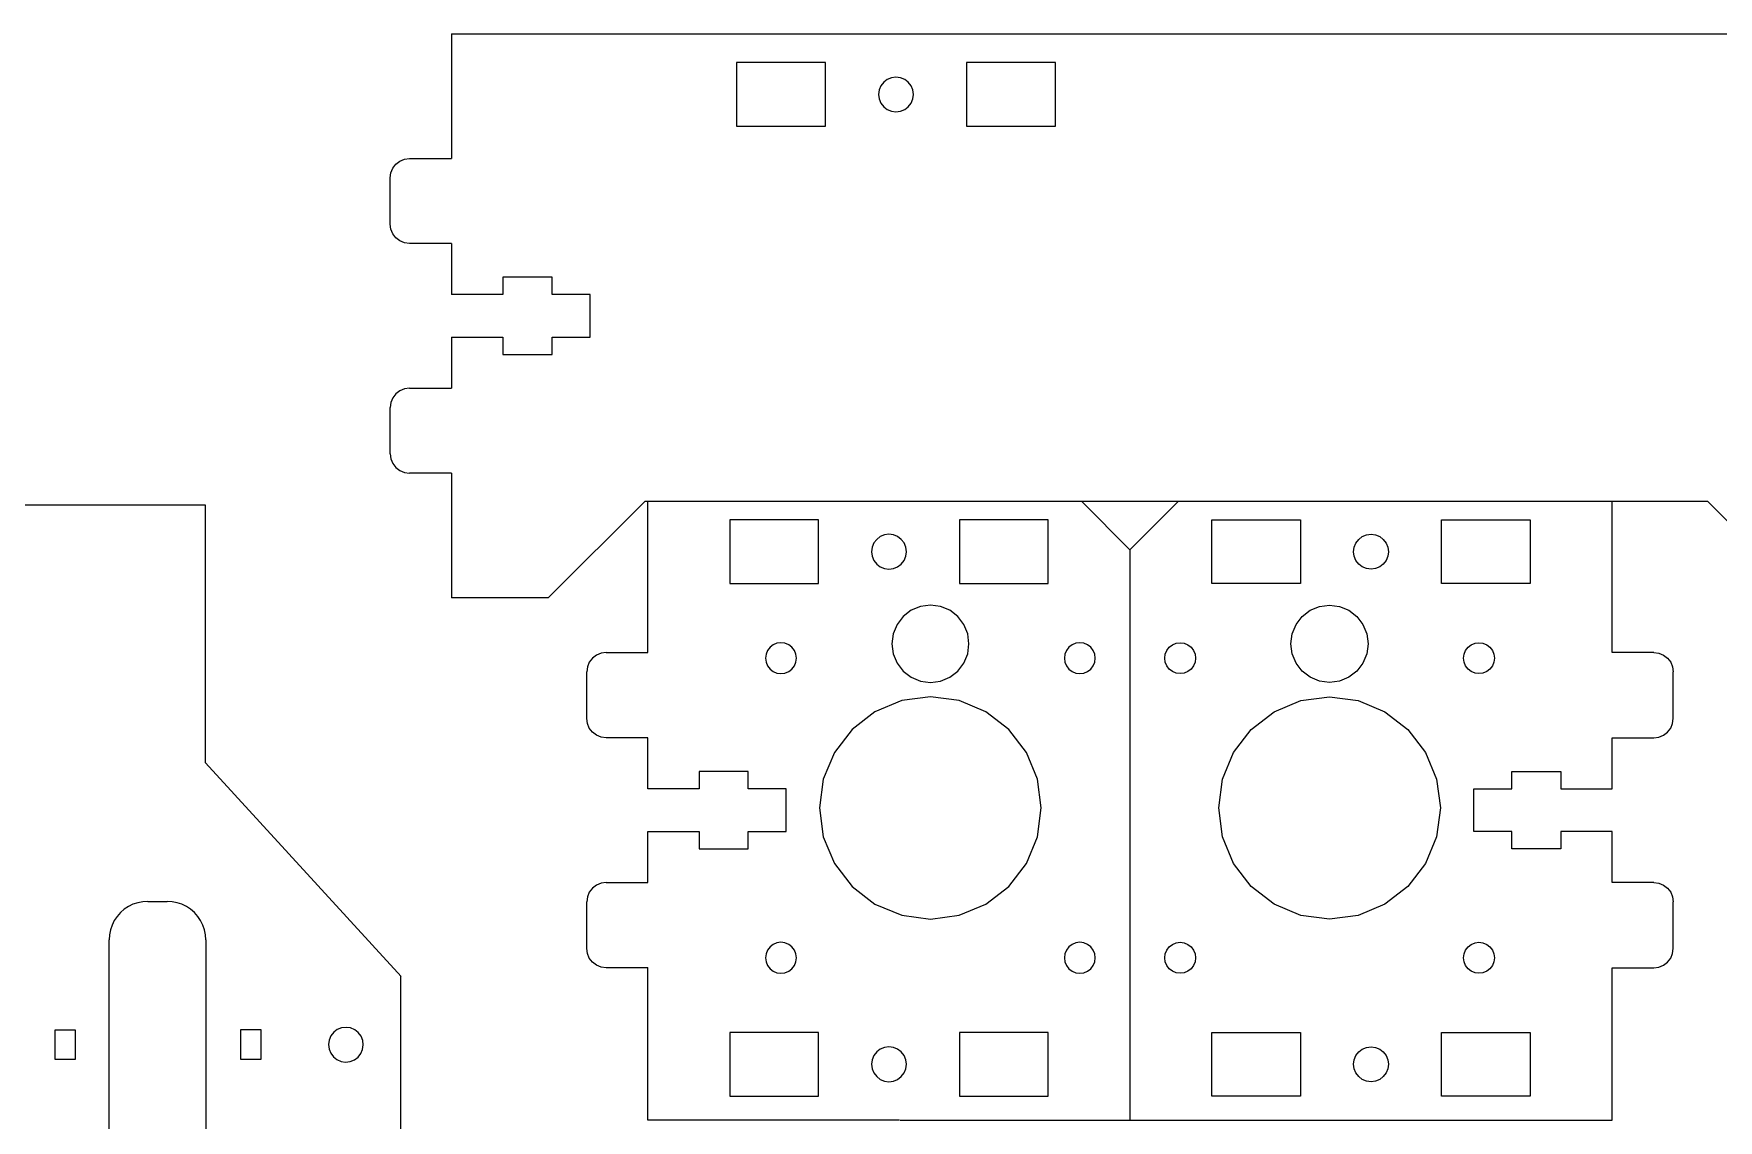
# Model space of a CAD drawing. Extents: x 0 to 941, y 0 to 539.
# Drawn here: x 222.3 to 396.7, y 309.4 to 421.8 of the extents above; entities that cross this region are included whole.
import ezdxf

# ---------------------------------------------------------------- set-up
doc = ezdxf.new("R2010")
doc.units = 0
doc.layers.add('Layer_1', color=7, linetype='CONTINUOUS')

msp = doc.modelspace()

# ---------------------------------------------------------------- linework, layer by layer
at = {"layer": 'Layer_1', "color": 5}
for points in [[(265.548505, 421.829576), (595.445906, 421.829576)], [(265.548505, 421.829576), (265.548505, 408.905463)], [(259.466503, 407.907469), (259.784314, 408.320868)], [(259.784314, 408.320868), (260.198531, 408.638057)], [(260.198531, 408.638057), (260.680906, 408.837447)], [(260.680906, 408.837447), (261.198529, 408.905463), (265.548505, 408.905463)], [(259.198533, 406.909475), (259.26669, 407.426082)], [(259.26669, 401.602455), (259.198533, 402.119035), (259.198533, 406.909475)], [(259.26669, 407.426082), (259.466503, 407.907469)], [(259.466503, 401.121069), (259.26669, 401.602455)], [(259.784314, 400.707669), (259.466503, 401.121069)], [(260.198531, 400.390452), (259.784314, 400.707669)], [(260.680906, 400.191062), (260.198531, 400.390452)], [(261.198529, 400.123074), (260.680906, 400.191062)], [(265.548505, 400.123074), (261.198529, 400.123074)], [(265.548505, 400.123074), (265.548505, 394.833637)], [(275.948422, 396.630038), (270.848441, 396.630038)], [(270.848441, 396.630038), (270.848441, 394.833637)], [(275.948422, 394.833637), (275.948422, 396.630038)], [(270.848441, 394.833637), (265.548505, 394.833637)], [(279.898376, 394.833637), (275.948422, 394.833637)], [(279.898376, 390.442457), (279.898376, 394.833637)], [(265.548505, 390.442457), (270.848441, 390.442457)], [(265.548505, 390.442457), (265.548505, 385.15302)], [(270.848441, 390.442457), (270.848441, 388.646028)], [(275.948422, 390.442457), (279.898376, 390.442457)], [(275.948422, 388.646028), (275.948422, 390.442457)], [(270.848441, 388.646028), (275.948422, 388.646028)], [(259.26669, 383.673667), (259.198533, 383.15706)], [(259.466503, 384.155054), (259.26669, 383.673667)], [(259.784314, 384.568453), (259.466503, 384.155054)], [(260.198531, 384.885643), (259.784314, 384.568453)], [(260.680906, 385.085033), (260.198531, 384.885643)], [(261.198529, 385.15302), (260.680906, 385.085033)], [(261.198529, 385.15302), (265.548505, 385.15302)], [(259.198533, 378.366648), (259.198533, 383.15706)], [(259.198533, 378.366648), (259.26669, 377.850068)], [(259.26669, 377.850068), (259.466503, 377.368654)], [(259.466503, 377.368654), (259.784314, 376.955283)], [(259.784314, 376.955283), (260.198531, 376.638064)], [(260.198531, 376.638064), (260.680906, 376.438674)], [(260.680906, 376.438674), (261.198529, 376.370659)], [(265.548505, 376.370659), (261.198529, 376.370659)], [(265.548505, 376.370659), (265.548505, 363.446546)], [(285.548352, 373.426545), (275.5484, 363.446546), (265.548505, 363.446546)], [(395.604182, 373.426545), (285.548352, 373.426545)], [(285.87161, 357.785196), (285.87161, 373.410063)], [(330.78166, 373.410063), (335.771659, 368.410101)], [(340.761264, 373.408736), (335.771264, 368.408775)], [(385.671286, 357.78387), (385.671286, 373.408736)], [(405.604105, 363.446546), (395.604182, 373.426545)], [(280.532276, 357.517255), (280.118905, 357.199416)], [(281.01369, 357.71704), (280.532276, 357.517255)], [(281.530298, 357.785196), (281.01369, 357.71704)], [(281.530298, 357.785196), (285.87161, 357.785196)], [(390.012597, 357.78387), (385.671286, 357.78387)], [(390.012597, 357.78387), (390.529205, 357.715713)], [(390.529205, 357.715713), (391.01062, 357.515928)], [(391.01062, 357.515928), (391.423991, 357.198089)], [(279.602297, 356.302852), (279.534281, 355.7852)], [(279.602297, 350.467626), (279.534281, 350.98525), (279.534281, 355.7852)], [(279.801687, 356.785198), (279.602297, 356.302852)], [(280.118905, 357.199416), (279.801687, 356.785198)], [(391.423991, 357.198089), (391.74118, 356.783872)], [(391.74118, 356.783872), (391.94057, 356.301526)], [(391.94057, 356.301526), (392.008614, 355.783874)], [(391.94057, 350.466299), (392.008614, 350.983923), (392.008614, 355.783874)], [(279.801687, 349.985252), (279.602297, 350.467626)], [(280.118905, 349.571034), (279.801687, 349.985252)], [(280.532276, 349.253224), (280.118905, 349.571034)], [(281.01369, 349.05341), (280.532276, 349.253224)], [(281.530298, 348.985282), (281.01369, 349.05341)], [(285.87161, 348.985282), (281.530298, 348.985282)], [(285.87161, 343.685318), (285.87161, 348.985282)], [(385.671286, 343.683963), (385.671286, 348.983927)], [(385.671286, 348.983927), (390.012597, 348.983927)], [(390.012597, 348.983927), (390.529205, 349.052084)], [(390.529205, 349.052084), (391.01062, 349.251897)], [(391.01062, 349.251897), (391.423991, 349.569736)], [(391.423991, 349.569736), (391.74118, 349.983925)], [(391.74118, 349.983925), (391.94057, 350.466299)], [(291.16099, 345.485303), (291.16099, 343.685318), (285.87161, 343.685318)], [(296.250812, 345.485303), (291.16099, 345.485303)], [(296.250812, 343.685318), (296.250812, 345.485303)], [(375.292084, 345.483976), (380.381877, 345.483976)], [(375.292084, 343.683963), (375.292084, 345.483976)], [(380.381877, 345.483976), (380.381877, 343.683963)], [(300.19292, 343.685318), (296.250812, 343.685318)], [(300.19292, 339.285332), (300.19292, 343.685318)], [(371.349976, 343.683963), (375.292084, 343.683963)], [(371.349976, 339.284006), (371.349976, 343.683963)], [(380.381877, 343.683963), (385.671286, 343.683963)], [(285.87161, 333.985368), (285.87161, 339.285332)], [(285.87161, 339.285332), (291.16099, 339.285332)], [(291.16099, 339.285332), (291.16099, 337.485347)], [(291.16099, 337.485347), (296.250812, 337.485347), (296.250812, 339.285332)], [(296.250812, 339.285332), (300.19292, 339.285332)], [(375.292084, 339.284006), (371.349976, 339.284006)], [(375.292084, 337.484021), (375.292084, 339.284006)], [(380.381877, 339.284006), (380.381877, 337.484021)], [(385.671286, 339.284006), (380.381877, 339.284006)], [(385.671286, 333.984042), (385.671286, 339.284006)], [(380.381877, 337.484021), (375.292084, 337.484021)], [(280.118905, 333.399616), (279.801687, 332.985398)], [(280.532276, 333.717426), (280.118905, 333.399616)], [(281.01369, 333.91724), (280.532276, 333.717426)], [(281.530298, 333.985368), (281.01369, 333.91724)], [(281.530298, 333.985368), (285.87161, 333.985368)], [(390.012597, 333.984042), (385.671286, 333.984042)], [(390.012597, 333.984042), (390.529205, 333.915913)], [(390.529205, 333.915913), (391.01062, 333.7161)], [(391.01062, 333.7161), (391.423991, 333.398289)], [(391.423991, 333.398289), (391.74118, 332.984072)], [(279.602297, 332.503024), (279.534281, 331.9854)], [(279.602297, 326.667797), (279.534281, 327.185449), (279.534281, 331.9854)], [(279.801687, 332.985398), (279.602297, 332.503024)], [(391.74118, 332.984072), (391.94057, 332.501698)], [(391.94057, 332.501698), (392.008614, 331.984074)], [(391.94057, 326.666471), (392.008614, 327.184095), (392.008614, 331.984074)], [(279.801687, 326.18548), (279.602297, 326.667797)], [(280.118905, 325.771262), (279.801687, 326.18548)], [(391.423991, 325.769907), (391.74118, 326.184153)], [(391.74118, 326.184153), (391.94057, 326.666471)], [(280.532276, 325.453452), (280.118905, 325.771262)], [(281.01369, 325.253638), (280.532276, 325.453452)], [(281.530298, 325.185453), (281.01369, 325.253638)], [(285.87161, 325.185453), (281.530298, 325.185453)], [(311.916826, 309.396843), (285.857865, 309.396843), (285.857865, 325.199226)], [(385.671286, 325.184155), (390.012597, 325.184155)], [(390.012597, 325.184155), (390.529205, 325.252284)], [(390.529205, 325.252284), (391.01062, 325.452097)], [(391.01062, 325.452097), (391.423991, 325.769907)]]:
    msp.add_lwpolyline(points, dxfattribs=at)
at = {"layer": 'Layer_1', "color": 7}
for points in [[(295.048263, 418.835593), (295.048263, 412.24878)], [(304.248199, 418.835593), (295.048263, 418.835593)], [(295.048263, 412.24878), (304.248199, 412.24878), (304.248199, 418.835593)], [(318.848063, 418.835593), (318.848063, 412.24878)], [(328.047999, 418.835593), (318.848063, 418.835593)], [(328.047999, 412.24878), (328.047999, 418.835593)], [(310.274123, 416.81364), (309.987809, 416.441248)], [(310.647278, 417.09939), (310.274123, 416.81364)], [(311.081815, 417.279053), (310.647278, 417.09939)], [(311.548131, 417.340267), (311.081815, 417.279053)], [(312.014475, 417.279053), (311.548131, 417.340267)], [(312.448984, 417.09939), (312.014475, 417.279053)], [(312.822138, 416.81364), (312.448984, 417.09939)], [(313.108453, 416.441248), (312.822138, 416.81364)], [(309.807808, 416.007557), (309.746424, 415.542144)], [(309.746424, 415.542144), (309.807808, 415.076788)], [(309.987809, 416.441248), (309.807808, 416.007557)], [(309.807808, 415.076788), (309.987809, 414.643125)], [(313.349838, 415.542144), (313.288454, 416.007557), (313.108453, 416.441248)], [(313.108453, 414.643125), (313.288454, 415.076788)], [(313.288454, 415.076788), (313.349838, 415.542144)], [(309.987809, 414.643125), (310.274123, 414.270733)], [(310.274123, 414.270733), (310.647278, 413.984955)], [(310.647278, 413.984955), (311.081815, 413.805292)], [(311.081815, 413.805292), (311.548131, 413.74405)], [(311.548131, 413.74405), (312.014475, 413.805292)], [(312.014475, 413.805292), (312.448984, 413.984955)], [(312.448984, 413.984955), (312.822138, 414.270733)], [(312.822138, 414.270733), (313.108453, 414.643125)], [(318.848063, 412.24878), (328.047999, 412.24878)], [(294.354617, 371.530096), (294.354617, 364.930132)], [(303.536209, 371.530096), (294.354617, 371.530096)], [(303.536209, 364.930132), (303.536209, 371.530096)], [(327.288624, 371.530096), (318.107032, 371.530096)], [(318.107032, 371.530096), (318.107032, 364.930132)], [(327.288624, 364.930132), (327.288624, 371.530096)], [(344.254243, 371.528769), (353.435864, 371.528769)], [(344.254243, 364.928805), (344.254243, 371.528769)], [(353.435864, 371.528769), (353.435864, 364.928805)], [(368.006686, 364.928805), (368.006686, 371.528769)], [(368.006686, 371.528769), (377.188278, 371.528769)], [(377.188278, 371.528769), (377.188278, 364.928805)], [(309.922559, 369.79045), (309.550139, 369.504107)], [(310.35625, 369.970423), (309.922559, 369.79045)], [(310.821606, 370.031835), (310.35625, 369.970423)], [(311.286991, 369.970423), (310.821606, 370.031835)], [(311.720682, 369.79045), (311.286991, 369.970423)], [(312.093102, 369.504107), (311.720682, 369.79045)], [(359.449793, 369.502781), (359.822186, 369.789123)], [(359.822186, 369.789123), (360.255876, 369.969097)], [(360.255876, 369.969097), (360.721261, 370.030508)], [(360.721261, 370.030508), (361.186645, 369.969097)], [(361.186645, 369.969097), (361.620308, 369.789123)], [(361.620308, 369.789123), (361.992728, 369.502781)], [(309.084754, 368.696415), (309.023484, 368.230128)], [(309.023484, 368.230128), (309.084754, 367.763784)], [(309.264389, 369.130981), (309.084754, 368.696415)], [(309.550139, 369.504107), (309.264389, 369.130981)], [(312.378852, 369.130981), (312.093102, 369.504107)], [(312.558458, 368.696415), (312.378852, 369.130981)], [(312.619729, 368.230128), (312.558458, 368.696415)], [(312.558458, 367.763784), (312.619729, 368.230128)], [(335.771264, 368.408775), (335.771264, 309.40926), (385.671286, 309.40926), (385.671286, 325.184155)], [(358.923138, 368.228801), (358.984409, 368.695089)], [(358.984409, 367.762457), (358.923138, 368.228801)], [(358.984409, 368.695089), (359.164043, 369.129655)], [(359.164043, 369.129655), (359.449793, 369.502781)], [(361.992728, 369.502781), (362.278507, 369.129655)], [(362.278507, 369.129655), (362.458113, 368.695089)], [(362.458113, 368.695089), (362.519383, 368.228801)], [(362.519383, 368.228801), (362.458113, 367.762457)], [(309.084754, 367.763784), (309.264389, 367.329246)], [(309.264389, 367.329246), (309.550139, 366.95612)], [(309.550139, 366.95612), (309.922559, 366.669778)], [(309.922559, 366.669778), (310.35625, 366.489776)], [(310.35625, 366.489776), (310.821606, 366.428393)], [(310.821606, 366.428393), (311.286991, 366.489776)], [(311.286991, 366.489776), (311.720682, 366.669778)], [(311.720682, 366.669778), (312.093102, 366.95612)], [(312.093102, 366.95612), (312.378852, 367.329246)], [(312.378852, 367.329246), (312.558458, 367.763784)], [(359.164043, 367.32792), (358.984409, 367.762457)], [(359.449793, 366.954794), (359.164043, 367.32792)], [(359.822186, 366.668451), (359.449793, 366.954794)], [(360.255876, 366.48845), (359.822186, 366.668451)], [(360.721261, 366.427067), (360.255876, 366.48845)], [(361.186645, 366.48845), (360.721261, 366.427067)], [(361.620308, 366.668451), (361.186645, 366.48845)], [(361.992728, 366.954794), (361.620308, 366.668451)], [(362.278507, 367.32792), (361.992728, 366.954794)], [(362.458113, 367.762457), (362.278507, 367.32792)], [(294.354617, 364.930132), (303.536209, 364.930132)], [(318.107032, 364.930132), (327.288624, 364.930132)], [(353.435864, 364.928805), (344.254243, 364.928805)], [(377.188278, 364.928805), (368.006686, 364.928805)], [(312.290234, 361.538583), (311.655827, 360.710176)], [(313.117004, 362.17426), (312.290234, 361.538583)], [(314.079805, 362.573858), (313.117004, 362.17426)], [(315.113021, 362.710143), (314.079805, 362.573858)], [(316.146236, 362.573858), (315.113021, 362.710143)], [(317.935808, 361.538583), (317.109038, 362.17426), (316.146236, 362.573858)], [(318.570215, 360.710176), (317.935808, 361.538583)], [(352.97268, 360.708849), (353.607088, 361.537256)], [(353.607088, 361.537256), (354.433858, 362.172933)], [(354.433858, 362.172933), (355.396631, 362.572532)], [(355.396631, 362.572532), (356.429846, 362.708817)], [(356.429846, 362.708817), (357.463062, 362.572532)], [(357.463062, 362.572532), (358.425863, 362.172933)], [(358.425863, 362.172933), (359.252661, 361.537256)], [(359.252661, 361.537256), (359.887012, 360.708849)], [(311.257047, 359.745455), (311.121016, 358.71018)], [(311.655827, 360.710176), (311.257047, 359.745455)], [(318.968995, 359.745455), (318.570215, 360.710176)], [(319.105054, 358.71018), (318.968995, 359.745455)], [(352.437869, 358.708853), (352.573872, 359.744129)], [(352.573872, 359.744129), (352.97268, 360.708849)], [(359.887012, 360.708849), (360.285848, 359.744129)], [(360.285848, 359.744129), (360.42188, 358.708853)], [(298.101597, 357.624301), (298.047184, 357.210197)], [(298.261137, 358.010184), (298.101597, 357.624301)], [(298.514911, 358.341569), (298.261137, 358.010184)], [(298.845619, 358.595823), (298.514911, 358.341569)], [(299.230711, 358.755674), (298.845619, 358.595823)], [(299.644026, 358.810199), (299.230711, 358.755674)], [(300.057284, 358.755674), (299.644026, 358.810199)], [(300.442404, 358.595823), (300.057284, 358.755674)], [(300.773112, 358.341569), (300.442404, 358.595823)], [(301.026886, 358.010184), (300.773112, 358.341569)], [(301.186398, 357.624301), (301.026886, 358.010184)], [(301.240811, 357.210197), (301.186398, 357.624301)], [(311.121016, 358.71018), (311.257047, 357.674904)], [(311.257047, 357.674904), (311.655827, 356.710212), (312.290234, 355.881777)], [(317.935808, 355.881777), (318.570215, 356.710212), (318.968995, 357.674904)], [(318.968995, 357.674904), (319.105054, 358.71018)], [(329.039672, 357.624301), (328.985259, 357.210197)], [(329.199184, 358.010184), (329.039672, 357.624301)], [(329.45293, 358.341569), (329.199184, 358.010184)], [(329.783638, 358.595823), (329.45293, 358.341569)], [(330.168786, 358.755674), (329.783638, 358.595823)], [(330.582044, 358.810199), (330.168786, 358.755674)], [(330.995302, 358.755674), (330.582044, 358.810199)], [(331.380451, 358.595823), (330.995302, 358.755674)], [(331.711159, 358.341569), (331.380451, 358.595823)], [(331.964905, 358.010184), (331.711159, 358.341569)], [(332.124417, 357.624301), (331.964905, 358.010184)], [(332.178829, 357.210197), (332.124417, 357.624301)], [(339.364038, 357.20887), (339.41845, 357.622975)], [(339.41845, 357.622975), (339.57799, 358.008857)], [(339.57799, 358.008857), (339.831736, 358.340243)], [(339.831736, 358.340243), (340.162473, 358.594497)], [(340.162473, 358.594497), (340.547565, 358.754347)], [(340.547565, 358.754347), (340.960851, 358.808873)], [(340.960851, 358.808873), (341.374137, 358.754347)], [(341.374137, 358.754347), (341.75923, 358.594497)], [(341.75923, 358.594497), (342.089966, 358.340243)], [(342.089966, 358.340243), (342.34374, 358.008857)], [(342.34374, 358.008857), (342.503224, 357.622975)], [(342.503224, 357.622975), (342.557636, 357.20887)], [(352.573872, 357.673577), (352.437869, 358.708853)], [(352.97268, 356.708885), (352.573872, 357.673577)], [(360.285848, 357.673577), (359.887012, 356.708885)], [(360.42188, 358.708853), (360.285848, 357.673577)], [(370.302084, 357.20887), (370.356469, 357.622975)], [(370.356469, 357.622975), (370.516009, 358.008857)], [(370.516009, 358.008857), (370.769783, 358.340243)], [(370.769783, 358.340243), (371.100491, 358.594497)], [(371.100491, 358.594497), (371.485612, 358.754347)], [(371.485612, 358.754347), (371.89887, 358.808873)], [(371.89887, 358.808873), (372.312156, 358.754347)], [(372.312156, 358.754347), (372.697276, 358.594497)], [(372.697276, 358.594497), (373.027984, 358.340243)], [(373.027984, 358.340243), (373.281758, 358.008857)], [(373.281758, 358.008857), (373.44127, 357.622975)], [(373.44127, 357.622975), (373.495683, 357.20887)], [(298.047184, 357.210197), (298.101597, 356.796092)], [(298.101597, 356.796092), (298.261137, 356.41021)], [(298.261137, 356.41021), (298.514911, 356.078824)], [(298.514911, 356.078824), (298.845619, 355.82457)], [(298.845619, 355.82457), (299.230711, 355.66472)], [(300.057284, 355.66472), (300.442404, 355.82457)], [(300.442404, 355.82457), (300.773112, 356.078824)], [(300.773112, 356.078824), (301.026886, 356.41021)], [(301.026886, 356.41021), (301.186398, 356.796092)], [(301.186398, 356.796092), (301.240811, 357.210197)], [(312.290234, 355.881777), (313.117004, 355.246099)], [(317.109038, 355.246099), (317.935808, 355.881777)], [(328.985259, 357.210197), (329.039672, 356.796092)], [(329.039672, 356.796092), (329.199184, 356.41021)], [(329.199184, 356.41021), (329.45293, 356.078824)], [(329.45293, 356.078824), (329.783638, 355.82457)], [(329.783638, 355.82457), (330.168786, 355.66472)], [(330.995302, 355.66472), (331.380451, 355.82457)], [(331.380451, 355.82457), (331.711159, 356.078824)], [(331.711159, 356.078824), (331.964905, 356.41021)], [(331.964905, 356.41021), (332.124417, 356.796092)], [(332.124417, 356.796092), (332.178829, 357.210197)], [(339.41845, 356.794766), (339.364038, 357.20887)], [(339.57799, 356.408883), (339.41845, 356.794766)], [(339.831736, 356.077498), (339.57799, 356.408883)], [(340.162473, 355.823244), (339.831736, 356.077498)], [(340.547565, 355.663393), (340.162473, 355.823244)], [(341.75923, 355.823244), (341.374137, 355.663393)], [(342.089966, 356.077498), (341.75923, 355.823244)], [(342.34374, 356.408883), (342.089966, 356.077498)], [(342.503224, 356.794766), (342.34374, 356.408883)], [(342.557636, 357.20887), (342.503224, 356.794766)], [(353.607088, 355.88045), (352.97268, 356.708885)], [(354.433858, 355.244773), (353.607088, 355.88045)], [(359.252661, 355.88045), (358.425863, 355.244773)], [(359.887012, 356.708885), (359.252661, 355.88045)], [(370.356469, 356.794766), (370.302084, 357.20887)], [(370.516009, 356.408883), (370.356469, 356.794766)], [(370.769783, 356.077498), (370.516009, 356.408883)], [(371.100491, 355.823244), (370.769783, 356.077498)], [(371.485612, 355.663393), (371.100491, 355.823244)], [(372.697276, 355.823244), (372.312156, 355.663393)], [(373.027984, 356.077498), (372.697276, 355.823244)], [(373.281758, 356.408883), (373.027984, 356.077498)], [(373.44127, 356.794766), (373.281758, 356.408883)], [(373.495683, 357.20887), (373.44127, 356.794766)], [(299.230711, 355.66472), (299.644026, 355.610194)], [(299.644026, 355.610194), (300.057284, 355.66472)], [(313.117004, 355.246099), (314.079805, 354.846529)], [(314.079805, 354.846529), (315.113021, 354.710216)], [(315.113021, 354.710216), (316.146236, 354.846529)], [(316.146236, 354.846529), (317.109038, 355.246099)], [(330.168786, 355.66472), (330.582044, 355.610194)], [(330.582044, 355.610194), (330.995302, 355.66472)], [(340.960851, 355.608868), (340.547565, 355.663393)], [(341.374137, 355.663393), (340.960851, 355.608868)], [(355.396631, 354.845203), (354.433858, 355.244773)], [(356.429846, 354.708889), (355.396631, 354.845203)], [(357.463062, 354.845203), (356.429846, 354.708889)], [(358.425863, 355.244773), (357.463062, 354.845203)], [(371.89887, 355.608868), (371.485612, 355.663393)], [(372.312156, 355.663393), (371.89887, 355.608868)], [(312.142547, 352.818367), (309.374512, 351.669554)], [(315.113021, 353.210233), (312.142547, 352.818367)], [(318.083494, 352.818367), (315.113021, 353.210233)], [(320.85153, 351.669554), (318.083494, 352.818367)], [(350.691337, 351.668227), (353.459401, 352.817041)], [(353.459401, 352.817041), (356.429846, 353.208907)], [(356.429846, 353.208907), (359.40032, 352.817041)], [(359.40032, 352.817041), (362.168384, 351.668227)], [(309.374512, 351.669554), (306.997552, 349.841967)], [(323.228518, 349.841967), (320.85153, 351.669554)], [(348.314405, 349.840641), (350.691337, 351.668227)], [(362.168384, 351.668227), (364.545344, 349.840641)], [(306.997552, 349.841967), (305.173634, 347.460266)], [(325.052408, 347.460266), (323.228518, 349.841967)], [(346.490488, 347.458939), (348.314405, 349.840641)], [(364.545344, 349.840641), (366.369261, 347.458939)], [(305.173634, 347.460266), (304.027078, 344.686699)], [(326.198992, 344.686699), (325.052408, 347.460266)], [(345.343903, 344.6854), (346.490488, 347.458939)], [(366.369261, 347.458939), (367.515789, 344.6854)], [(304.027078, 344.686699), (303.636003, 341.710298)], [(326.590039, 341.710298), (326.198964, 344.686699)], [(344.952856, 341.709), (345.343903, 344.6854)], [(367.515789, 344.6854), (367.906893, 341.709)], [(303.636003, 341.710298), (304.027078, 338.733926)], [(326.198992, 338.733926), (326.590039, 341.710298)], [(345.343903, 338.7326), (344.952856, 341.709)], [(367.906893, 341.709), (367.515789, 338.7326)], [(304.027078, 338.733926), (305.173634, 335.960359)], [(325.052408, 335.960359), (326.198992, 338.733926)], [(346.490488, 335.959033), (345.343903, 338.7326)], [(367.515789, 338.7326), (366.369261, 335.959033)], [(305.173634, 335.960359), (306.997552, 333.578658)], [(323.228518, 333.578658), (325.052408, 335.960359)], [(348.314405, 333.577331), (346.490488, 335.959033)], [(366.369261, 335.959033), (364.545344, 333.577331)], [(306.997552, 333.578658), (309.374512, 331.751099)], [(320.85153, 331.751099), (323.228518, 333.578658)], [(350.691337, 331.749773), (348.314405, 333.577331)], [(364.545344, 333.577331), (362.168384, 331.749773)], [(232.090609, 331.513906), (231.655535, 331.223781)], [(232.559832, 331.744848), (232.090609, 331.513906)], [(234.090549, 332.048745), (233.568466, 332.014568), (233.055273, 331.912714), (232.559832, 331.744848)], [(234.090549, 332.048745), (236.090573, 332.048745)], [(240.090508, 328.056712), (240.056275, 328.577807), (239.954195, 329.089927), (239.786047, 329.584381), (239.554625, 330.052728), (239.263908, 330.486899), (238.918948, 330.879498), (238.525558, 331.223781), (238.090512, 331.513906), (237.62129, 331.744848), (237.125792, 331.912714), (236.612628, 332.014568), (236.090545, 332.048745)], [(309.374512, 331.751099), (312.142547, 330.602257)], [(318.083494, 330.602257), (320.85153, 331.751099)], [(353.459401, 330.600931), (350.691337, 331.749773)], [(362.168384, 331.749773), (359.40032, 330.600931)], [(231.655535, 331.223781), (231.262146, 330.879498), (230.917157, 330.486899), (230.626468, 330.052728), (230.395074, 329.584381), (230.22687, 329.089927), (230.12479, 328.577807), (230.090585, 328.056712)], [(312.142547, 330.602257), (315.113021, 330.21042)], [(315.113021, 330.21042), (318.083494, 330.602257)], [(356.429846, 330.209094), (353.459401, 330.600931)], [(359.40032, 330.600931), (356.429846, 330.209094)], [(230.090585, 305.102704), (230.090585, 328.056712)], [(240.090508, 328.056712), (240.090508, 305.102704)], [(298.101597, 326.624561), (298.047184, 326.210456)], [(298.047184, 326.210456), (298.101597, 325.796352)], [(298.261137, 327.010443), (298.101597, 326.624561)], [(298.514911, 327.341801), (298.261137, 327.010443)], [(298.845619, 327.596083), (298.514911, 327.341801)], [(299.230711, 327.755905), (298.845619, 327.596083)], [(299.644026, 327.810431), (299.230711, 327.755905)], [(300.057284, 327.755905), (299.644026, 327.810431)], [(300.442404, 327.596083), (300.057284, 327.755905)], [(300.773112, 327.341801), (300.442404, 327.596083)], [(301.026886, 327.010443), (300.773112, 327.341801)], [(301.186398, 326.624561), (301.026886, 327.010443)], [(301.240811, 326.210456), (301.186398, 326.624561)], [(301.186398, 325.796352), (301.240811, 326.210456)], [(329.039672, 326.624561), (328.985259, 326.210456)], [(328.985259, 326.210456), (329.039672, 325.796352)], [(329.199184, 327.010443), (329.039672, 326.624561)], [(329.45293, 327.341801), (329.199184, 327.010443)], [(329.783638, 327.596083), (329.45293, 327.341801)], [(330.168786, 327.755905), (329.783638, 327.596083)], [(330.582044, 327.810431), (330.168786, 327.755905)], [(330.995302, 327.755905), (330.582044, 327.810431)], [(331.380451, 327.596083), (330.995302, 327.755905)], [(331.711159, 327.341801), (331.380451, 327.596083)], [(331.964905, 327.010443), (331.711159, 327.341801)], [(332.124417, 326.624561), (331.964905, 327.010443)], [(332.178829, 326.210456), (332.124417, 326.624561)], [(332.124417, 325.796352), (332.178829, 326.210456)], [(339.364038, 326.20913), (339.41845, 326.623235)], [(339.41845, 325.795025), (339.364038, 326.20913)], [(339.41845, 326.623235), (339.57799, 327.009117)], [(339.57799, 327.009117), (339.831736, 327.340474)], [(339.831736, 327.340474), (340.162473, 327.594728)], [(340.162473, 327.594728), (340.547565, 327.754579)], [(340.547565, 327.754579), (340.960851, 327.809104)], [(340.960851, 327.809104), (341.374137, 327.754579)], [(341.374137, 327.754579), (341.75923, 327.594728)], [(341.75923, 327.594728), (342.089966, 327.340474)], [(342.089966, 327.340474), (342.34374, 327.009117)], [(342.34374, 327.009117), (342.503224, 326.623235)], [(342.503224, 326.623235), (342.557636, 326.20913)], [(342.557636, 326.20913), (342.503224, 325.795025)], [(370.302084, 326.20913), (370.356469, 326.623235)], [(370.356469, 325.795025), (370.302084, 326.20913)], [(370.356469, 326.623235), (370.516009, 327.009117)], [(370.516009, 327.009117), (370.769783, 327.340474)], [(370.769783, 327.340474), (371.100491, 327.594728)], [(371.100491, 327.594728), (371.485612, 327.754579)], [(371.485612, 327.754579), (371.89887, 327.809104)], [(371.89887, 327.809104), (372.312156, 327.754579)], [(372.312156, 327.754579), (372.697276, 327.594728)], [(372.697276, 327.594728), (373.027984, 327.340474)], [(373.027984, 327.340474), (373.281758, 327.009117)], [(373.281758, 327.009117), (373.44127, 326.623235)], [(373.44127, 326.623235), (373.495683, 326.20913)], [(373.495683, 326.20913), (373.44127, 325.795025)], [(298.101597, 325.796352), (298.261137, 325.410441)], [(298.261137, 325.410441), (298.514911, 325.079084)], [(298.514911, 325.079084), (298.845619, 324.82483)], [(298.845619, 324.82483), (299.230711, 324.664979)], [(299.230711, 324.664979), (299.644026, 324.610482)], [(299.644026, 324.610482), (300.057284, 324.664979)], [(300.057284, 324.664979), (300.442404, 324.82483)], [(300.442404, 324.82483), (300.773112, 325.079084)], [(300.773112, 325.079084), (301.026886, 325.410441)], [(301.026886, 325.410441), (301.186398, 325.796352)], [(329.039672, 325.796352), (329.199184, 325.410441)], [(329.199184, 325.410441), (329.45293, 325.079084)], [(329.45293, 325.079084), (329.783638, 324.82483)], [(329.783638, 324.82483), (330.168786, 324.664979)], [(330.168786, 324.664979), (330.582044, 324.610482)], [(330.582044, 324.610482), (330.995302, 324.664979)], [(330.995302, 324.664979), (331.380451, 324.82483)], [(331.380451, 324.82483), (331.711159, 325.079084)], [(331.711159, 325.079084), (331.964905, 325.410441)], [(331.964905, 325.410441), (332.124417, 325.796352)], [(339.57799, 325.409143), (339.41845, 325.795025)], [(339.831736, 325.077786), (339.57799, 325.409143)], [(340.162473, 324.823503), (339.831736, 325.077786)], [(340.547565, 324.663653), (340.162473, 324.823503)], [(340.960851, 324.609127), (340.547565, 324.663653)], [(341.374137, 324.663653), (340.960851, 324.609127)], [(341.75923, 324.823503), (341.374137, 324.663653)], [(342.089966, 325.077786), (341.75923, 324.823503)], [(342.34374, 325.409143), (342.089966, 325.077786)], [(342.503224, 325.795025), (342.34374, 325.409143)], [(370.516009, 325.409143), (370.356469, 325.795025)], [(370.769783, 325.077786), (370.516009, 325.409143)], [(371.100491, 324.823503), (370.769783, 325.077786)], [(371.485612, 324.663653), (371.100491, 324.823503)], [(371.89887, 324.609127), (371.485612, 324.663653)], [(372.312156, 324.663653), (371.89887, 324.609127)], [(372.697276, 324.823503), (372.312156, 324.663653)], [(373.027984, 325.077786), (372.697276, 324.823503)], [(373.281758, 325.409143), (373.027984, 325.077786)], [(373.44127, 325.795025), (373.281758, 325.409143)], [(226.61705, 318.734447), (224.482406, 318.734447)], [(224.482406, 318.734447), (224.482406, 315.708949)], [(226.61705, 315.708949), (226.61705, 318.734447)], [(245.837478, 318.740303), (243.702834, 318.740303)], [(243.702834, 318.740303), (243.702834, 315.714805)], [(245.837478, 315.714805), (245.837478, 318.740303)], [(253.0521, 318.131098), (252.867442, 317.699891), (252.800894, 317.235664), (252.857028, 316.770053), (253.031978, 316.33481), (253.313833, 315.959596), (253.683403, 315.669979), (254.115485, 315.48566), (254.580644, 315.419281), (255.047157, 315.475274), (255.483275, 315.649885), (255.859224, 315.931204), (256.149433, 316.30004), (256.334091, 316.731248), (256.400639, 317.195475), (256.344533, 317.661085), (256.169583, 318.0963), (255.8877, 318.471515), (255.51813, 318.761159), (255.086076, 318.94545), (254.620889, 319.011857), (254.154376, 318.955836), (253.718258, 318.781225), (253.342309, 318.499934), (253.0521, 318.131098)], [(303.536209, 318.490522), (294.354617, 318.490522)], [(294.354617, 318.490522), (294.354617, 311.890586)], [(303.536209, 311.890586), (303.536209, 318.490522)], [(318.107032, 318.490522), (318.107032, 311.890586)], [(327.288624, 318.490522), (318.107032, 318.490522)], [(327.288624, 311.890586), (327.288624, 318.490522)], [(344.254243, 318.489196), (353.435864, 318.489196)], [(344.254243, 311.889232), (344.254243, 318.489196)], [(353.435864, 318.489196), (353.435864, 311.889232)], [(368.006686, 318.489196), (377.188278, 318.489196)], [(368.006686, 311.889232), (368.006686, 318.489196)], [(377.188278, 318.489196), (377.188278, 311.889232)], [(224.482406, 315.708949), (226.61705, 315.708949)], [(243.702834, 315.714805), (245.837478, 315.714805)], [(309.084754, 315.65687), (309.023484, 315.190554)], [(309.264389, 316.091408), (309.084754, 315.65687)], [(309.550139, 316.464562), (309.264389, 316.091408)], [(309.922559, 316.750876), (309.550139, 316.464562)], [(310.35625, 316.930849), (309.922559, 316.750876)], [(310.821606, 316.992233), (310.35625, 316.930849)], [(311.286991, 316.930849), (310.821606, 316.992233)], [(311.720682, 316.750876), (311.286991, 316.930849)], [(312.093102, 316.464562), (311.720682, 316.750876)], [(312.378852, 316.091408), (312.093102, 316.464562)], [(312.558458, 315.65687), (312.378852, 316.091408)], [(312.619729, 315.190554), (312.558458, 315.65687)], [(358.923138, 315.189228), (358.984409, 315.655544)], [(358.984409, 315.655544), (359.164043, 316.090081)], [(359.164043, 316.090081), (359.449793, 316.463207)], [(359.449793, 316.463207), (359.822186, 316.74955)], [(359.822186, 316.74955), (360.255876, 316.929551)], [(360.255876, 316.929551), (360.721261, 316.990935)], [(360.721261, 316.990935), (361.186645, 316.929551)], [(361.186645, 316.929551), (361.620308, 316.74955)], [(361.620308, 316.74955), (361.992728, 316.463207)], [(361.992728, 316.463207), (362.278507, 316.090081)], [(362.278507, 316.090081), (362.458113, 315.655544)], [(362.458113, 315.655544), (362.519383, 315.189228)], [(309.023484, 315.190554), (309.084754, 314.724239)], [(309.084754, 314.724239), (309.264389, 314.289701)], [(309.264389, 314.289701), (309.550139, 313.916547)], [(309.550139, 313.916547), (309.922559, 313.630232)], [(311.720682, 313.630232), (312.093102, 313.916547)], [(312.093102, 313.916547), (312.378852, 314.289701)], [(312.378852, 314.289701), (312.558458, 314.724239)], [(312.558458, 314.724239), (312.619729, 315.190554)], [(359.164043, 314.288346), (358.984409, 314.722912), (358.923138, 315.189228)], [(359.449793, 313.915249), (359.164043, 314.288346)], [(359.822186, 313.628878), (359.449793, 313.915249)], [(361.992728, 313.915249), (361.620308, 313.628878)], [(362.278507, 314.288346), (361.992728, 313.915249)], [(362.458113, 314.722912), (362.278507, 314.288346)], [(362.519383, 315.189228), (362.458113, 314.722912)], [(309.922559, 313.630232), (310.35625, 313.450231)], [(310.35625, 313.450231), (310.821606, 313.388819)], [(310.821606, 313.388819), (311.286991, 313.450231)], [(311.286991, 313.450231), (311.720682, 313.630232)], [(360.255876, 313.448876), (359.822186, 313.628878)], [(360.721261, 313.387521), (360.255876, 313.448876)], [(361.186645, 313.448876), (360.721261, 313.387521)], [(361.620308, 313.628878), (361.186645, 313.448876)], [(294.354617, 311.890586), (303.536209, 311.890586)], [(318.107032, 311.890586), (327.288624, 311.890586)], [(353.435864, 311.889232), (344.254243, 311.889232)], [(377.188278, 311.889232), (368.006686, 311.889232)], [(311.969319, 309.402543), (335.760596, 309.402543)]]:
    msp.add_lwpolyline(points, dxfattribs=at)
at = {"layer": 'Layer_1', "color": 4}
for points in [[(240.064798, 373.034546), (200.346733, 373.03576), (200.346733, 384.041101)], [(240.074478, 346.394084), (240.069963, 373.034678)], [(260.309783, 324.285087), (240.06889, 346.394456)], [(260.257572, 324.337305), (260.257572, 287.514237)]]:
    msp.add_lwpolyline(points, dxfattribs=at)

doc.saveas('drawing.dxf')
